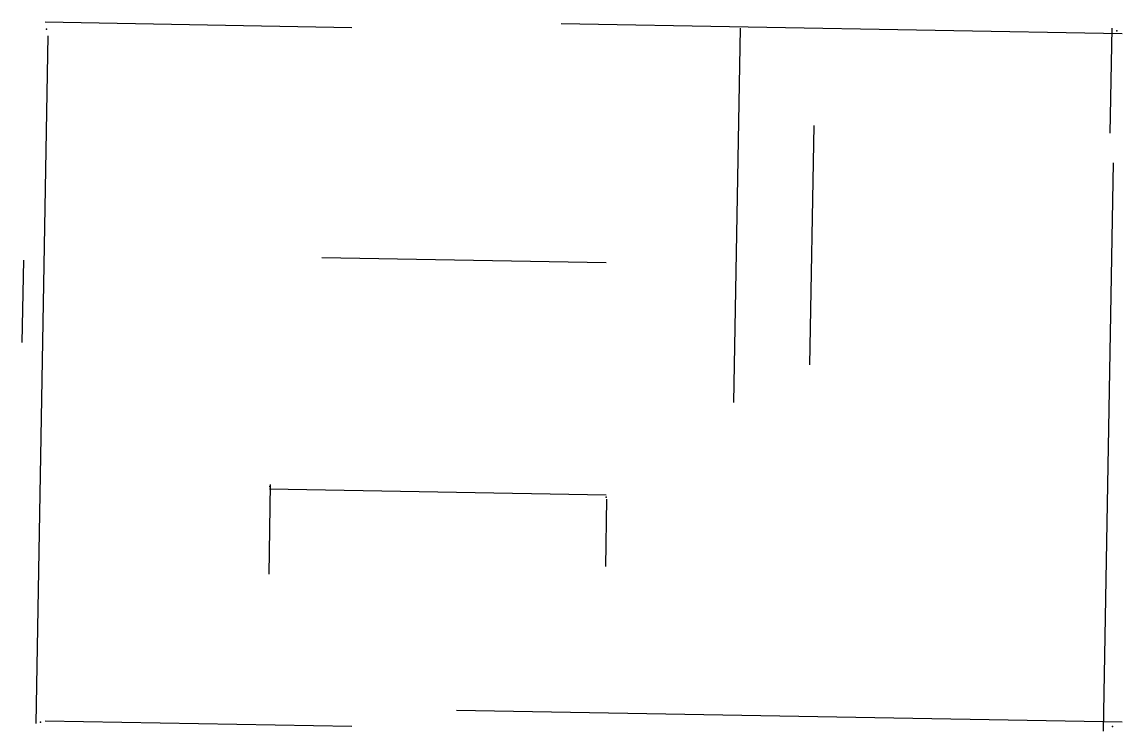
# Model space of a CAD drawing. Header units: metres. Extents: x -0.76 to 6.6, y -2.35 to 2.39.
import ezdxf

# ---------------------------------------------------------------- set-up
doc = ezdxf.new("R2010")
doc.units = ezdxf.units.M

msp = doc.modelspace()

# ---------------------------------------------------------------- linework, layer by layer
at = {"layer": 'ESQUINAS'}
for p in [(-0.591, 2.346), (6.566, 2.334), (0.903, -0.715), (3.152, -0.785), (-0.631, -2.291), (6.537, -2.32)]:
    msp.add_point(p, dxfattribs=at)
at = {"layer": 'MUROS'}
for p, q in [((-0.6, 2.393), (1.45, 2.357)), ((2.851, 2.383), (6.6, 2.317)), ((-0.582, 2.3), (-0.663, -2.3)), ((4.047, 2.352), (4.003, -0.152)), ((6.531, 2.351), (6.519, 1.649)), ((4.539, 1.7), (4.511, 0.1)), ((6.541, 1.45), (6.475, -2.35)), ((1.249, 0.817), (3.151, 0.783)), ((-0.745, 0.8), (-0.755, 0.25)), ((0.905, -0.7), (0.895, -1.3)), ((0.9, -0.73), (3.15, -0.77)), ((3.154, -0.8), (3.146, -1.25)), ((2.15, -2.211), (6.6, -2.289)), ((-0.6, -2.282), (1.45, -2.318))]:
    msp.add_line(p, q, dxfattribs=at)

doc.saveas('drawing.dxf')
